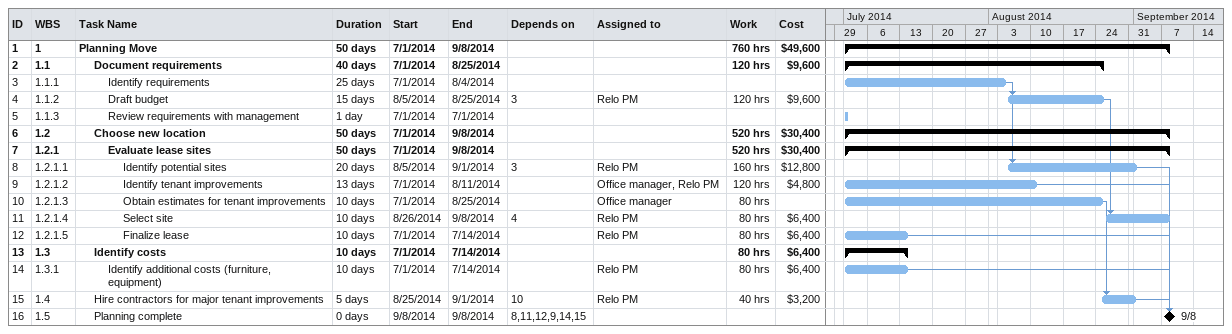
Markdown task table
| ID | WBS | Task | Duration | Start | Finish | Predecessors | Resources | Work (h) | Cost ($) |
|---|---|---|---|---|---|---|---|---|---|
| 1 | 1 | **Planning Move** | 50d | 2014-07-01 | 2014-09-08 |  |  | 760 | 49600 |
| 2 | 1.1 | **Document requirements** | 40d | 2014-07-01 | 2014-08-25 |  |  | 120 | 9600 |
| 3 | 1.1.1 | Identify requirements | 25d | 2014-07-01 | 2014-08-04 |  |  |  |  |
| 4 | 1.1.2 | Draft budget | 15d | 2014-08-05 | 2014-08-25 | 3 | Relo PM | 120 | 9600 |
| 5 | 1.1.3 | Review requirements with management | 1d | 2014-07-01 | 2014-07-01 |  |  |  |  |
| 6 | 1.2 | **Choose new location** | 50d | 2014-07-01 | 2014-09-08 |  |  | 520 | 30400 |
| 7 | 1.2.1 | **Evaluate lease sites** | 50d | 2014-07-01 | 2014-09-08 |  |  | 520 | 30400 |
| 8 | 1.2.1.1 | Identify potential sites | 20d | 2014-08-05 | 2014-09-01 | 3 | Relo PM | 160 | 12800 |
| 9 | 1.2.1.2 | Identify tenant improvements | 13d | 2014-07-01 | 2014-08-11 |  | Office manager, Relo PM | 120 | 4800 |
| 10 | 1.2.1.3 | Obtain estimates for tenant improvements | 10d | 2014-07-01 | 2014-08-25 |  | Office manager | 80 |  |
| 11 | 1.2.1.4 | Select site | 10d | 2014-08-26 | 2014-09-08 | 4 | Relo PM | 80 | 6400 |
| 12 | 1.2.1.5 | Finalize lease | 10d | 2014-07-01 | 2014-07-14 |  | Relo PM | 80 | 6400 |
| 13 | 1.3 | **Identify costs** | 10d | 2014-07-01 | 2014-07-14 |  |  | 80 | 6400 |
| 14 | 1.3.1 | Identify additional costs (furniture, equipment) | 10d | 2014-07-01 | 2014-07-14 |  | Relo PM | 80 | 6400 |
| 15 | 1.4 | Hire contractors for major tenant improvements | 5d | 2014-08-25 | 2014-09-01 | 10 | Relo PM | 40 | 3200 |
| 16 | 1.5 | Planning complete | 0d | 2014-09-08 | 2014-09-08 | 8, 11, 12, 9, 14, 15 |  |  |  |
